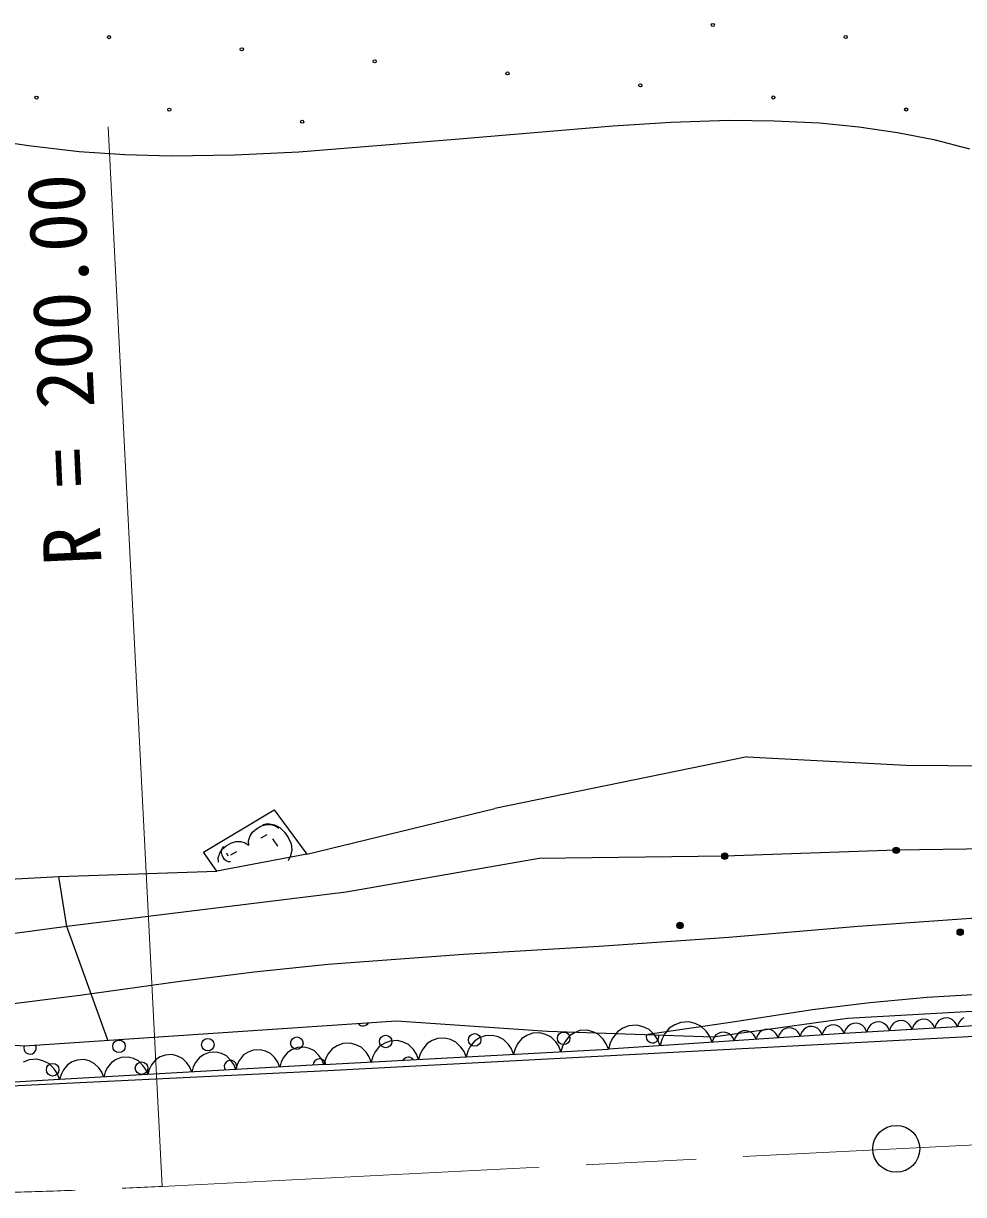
# Model space of a CAD drawing. Units: millimetres, scale not verified. Extents: x 40000 to 680000, y 20000 to 380000.
# Drawn here: x 246882 to 276779, y 260036 to 297271 of the extents above; entities that cross this region are included whole.
import ezdxf
from ezdxf.enums import TextEntityAlignment as Align

# ---------------------------------------------------------------- set-up
doc = ezdxf.new("R2010")
doc.units = ezdxf.units.MM
doc.header["$LTSCALE"] = 1000
doc.linetypes.add('CHAIN', pattern=[18.5, 12, -1.5, 3.5, -1.5])
for name, color, linetype, lineweight in [('M-BGD', 7, 'Continuous', 25), ('M-BMK', 2, 'CHAIN', 13), ('M-BMK-SRVR', 3, 'Continuous', 25), ('M-STR-HTXT', 7, 'Continuous', 13)]:
    doc.layers.add(name, color=color, linetype=linetype, lineweight=lineweight)
doc.styles.add('ＭＳ ゴシック', font='')
doc.styles.get('ＭＳ ゴシック').set_extended_font_data('MS Gothic')

msp = doc.modelspace()

# ---------------------------------------------------------------- linework, layer by layer
at = {"layer": 'M-BGD'}
for p, q in [((267472, 294135), (269321, 294190)), ((269321, 294190), (270760, 294177)), ((270760, 294177), (272202, 294105)), ((260612, 293589), (265631, 294020)), ((265631, 294020), (267472, 294135)), ((272202, 294105), (273445, 293985)), ((273445, 293985), (274679, 293806)), ((274679, 293806), (275833, 293577)), ((245453, 293631), (247045, 293386)), ((255644, 293190), (260612, 293589)), ((275833, 293577), (276972, 293288)), ((247045, 293386), (248652, 293200)), ((248652, 293200), (250108, 293102)), ((250108, 293102), (251578, 293064)), ((251578, 293064), (253609, 293097)), ((253609, 293097), (255644, 293190)), ((269902, 273957), (261870, 272314)), ((269902, 273957), (274944, 273689)), ((274944, 273689), (283346, 273612)), ((252606, 270927), (254860, 272272)), ((254860, 272272), (255897, 270859)), ((255897, 270859), (261870, 272314)), ((254494, 271806), (254660, 271832)), ((254660, 271832), (254867, 271787)), ((254089, 271437), (254162, 271560)), ((254162, 271560), (254290, 271664)), ((254290, 271664), (254433, 271745)), ((254622, 271473), (254430, 271364)), ((254433, 271745), (254598, 271807)), ((254598, 271807), (254750, 271807)), ((254750, 271807), (254895, 271762)), ((254867, 271787), (255032, 271709)), ((254895, 271762), (255006, 271689)), ((255032, 271709), (255180, 271559)), ((255180, 271559), (255300, 271386)), ((253203, 271019), (253331, 271123)), ((253214, 271052), (253254, 271101)), ((253331, 271123), (253475, 271204)), ((253475, 271204), (253639, 271265)), ((253639, 271265), (253791, 271266)), ((253791, 271266), (253936, 271221)), ((253936, 271221), (254047, 271148)), ((254039, 271279), (254089, 271437)), ((254047, 271148), (254039, 271279)), ((254976, 271113), (254815, 271344)), ((255300, 271386), (255398, 271184)), ((255398, 271184), (255416, 270992)), ((282802, 271119), (274637, 270981)), ((253030, 270314), (252606, 270927)), ((255897, 270859), (253030, 270314)), ((253080, 270738), (253130, 270896)), ((253088, 270607), (253080, 270738)), ((253130, 270896), (253203, 271019)), ((253177, 270911), (253185, 270984)), ((253198, 270829), (253177, 270911)), ((253185, 270984), (253214, 271052)), ((253230, 270756), (253198, 270829)), ((253273, 270689), (253230, 270756)), ((253339, 270906), (253381, 270808)), ((253663, 270931), (253472, 270823)), ((255377, 270802), (255297, 270652)), ((255416, 270992), (255377, 270802)), ((263288, 270720), (257141, 269655)), ((269183, 270797), (263288, 270720)), ((274637, 270981), (269183, 270797)), ((253329, 270648), (253273, 270689)), ((253402, 270616), (253329, 270648)), ((253466, 270613), (253402, 270616)), ((242014, 269809), (248004, 270154)), ((248004, 270154), (253030, 270314)), ((248261, 268561), (248004, 270154)), ((257141, 269655), (248261, 268561)), ((277623, 268853), (273427, 268562)), ((248261, 268561), (243155, 267880)), ((249572, 264946), (248261, 268561)), ((273427, 268562), (269313, 268214)), ((269313, 268214), (265194, 267925)), ((265194, 267925), (260881, 267667)), ((256575, 267349), (254219, 267112)), ((260881, 267667), (256575, 267349)), ((254219, 267112), (251862, 266814)), ((251862, 266814), (248678, 266364)), ((248678, 266364), (245472, 265971)), ((275619, 266304), (273796, 266137)), ((278431, 266472), (275619, 266304)), ((271971, 265908), (269363, 265504)), ((273796, 266137), (271971, 265908)), ((273085, 265642), (281016, 266091)), ((246931, 264769), (258746, 265561)), ((258746, 265561), (263544, 265230)), ((269363, 265504), (266741, 265123)), ((267786, 265510), (267596, 265435)), ((268042, 265526), (267786, 265510)), ((268240, 265477), (268042, 265526)), ((268810, 265054), (273085, 265642)), ((273380, 265483), (273269, 265476)), ((273467, 265461), (273380, 265483)), ((273906, 265486), (273830, 265439)), ((273989, 265518), (273906, 265486)), ((274101, 265525), (273989, 265518)), ((274187, 265503), (274101, 265525)), ((274269, 265464), (274187, 265503)), ((274550, 265481), (274484, 265398)), ((274627, 265529), (274550, 265481)), ((274710, 265561), (274627, 265529)), ((274822, 265567), (274710, 265561)), ((274908, 265545), (274822, 265567)), ((274990, 265507), (274908, 265545)), ((275064, 265432), (274990, 265507)), ((275271, 265523), (275205, 265440)), ((275347, 265571), (275271, 265523)), ((275430, 265603), (275347, 265571)), ((275542, 265610), (275430, 265603)), ((275628, 265588), (275542, 265610)), ((275710, 265549), (275628, 265588)), ((275785, 265474), (275710, 265549)), ((275925, 265482), (275888, 265410)), ((275991, 265566), (275925, 265482)), ((276068, 265614), (275991, 265566)), ((276151, 265646), (276068, 265614)), ((276263, 265652), (276151, 265646)), ((276349, 265630), (276263, 265652)), ((276431, 265592), (276349, 265630)), ((276506, 265516), (276431, 265592)), ((276553, 265449), (276506, 265516)), ((276646, 265525), (276609, 265452)), ((276712, 265608), (276646, 265525)), ((276788, 265656), (276712, 265608)), ((263070, 265165), (262896, 265099)), ((263304, 265178), (263070, 265165)), ((263484, 265131), (263304, 265178)), ((263655, 265050), (263484, 265131)), ((263544, 265230), (268810, 265054)), ((264404, 265182), (264243, 265082)), ((264578, 265248), (264404, 265182)), ((264812, 265261), (264578, 265248)), ((264992, 265214), (264812, 265261)), ((265163, 265132), (264992, 265214)), ((265319, 264974), (265163, 265132)), ((272982, 265156), (265484, 264662)), ((265771, 265215), (265622, 265023)), ((265946, 265326), (265771, 265215)), ((266135, 265401), (265946, 265326)), ((266391, 265418), (266135, 265401)), ((266589, 265369), (266391, 265418)), ((266777, 265282), (266589, 265369)), ((266950, 265111), (266777, 265282)), ((267060, 264956), (266950, 265111)), ((267272, 265132), (267188, 264965)), ((267421, 265324), (267272, 265132)), ((267596, 265435), (267421, 265324)), ((268428, 265390), (268240, 265477)), ((268601, 265219), (268428, 265390)), ((268710, 265065), (268601, 265219)), ((268906, 265114), (268843, 265032)), ((268980, 265161), (268906, 265114)), ((269061, 265192), (268980, 265161)), ((269169, 265200), (269061, 265192)), ((269253, 265179), (269169, 265200)), ((269333, 265142), (269253, 265179)), ((269406, 265069), (269333, 265142)), ((269606, 265160), (269543, 265078)), ((269680, 265207), (269606, 265160)), ((269761, 265239), (269680, 265207)), ((269869, 265246), (269761, 265239)), ((269953, 265225), (269869, 265246)), ((270033, 265188), (269953, 265225)), ((270106, 265115), (270033, 265188)), ((270152, 265050), (270106, 265115)), ((270242, 265124), (270207, 265054)), ((270305, 265206), (270242, 265124)), ((270380, 265253), (270305, 265206)), ((270460, 265285), (270380, 265253)), ((270569, 265292), (270460, 265285)), ((270652, 265271), (270569, 265292)), ((270732, 265234), (270652, 265271)), ((270805, 265162), (270732, 265234)), ((270852, 265096), (270805, 265162)), ((270942, 265171), (270906, 265100)), ((271005, 265252), (270942, 265171)), ((271079, 265299), (271005, 265252)), ((271160, 265331), (271079, 265299)), ((271268, 265338), (271160, 265331)), ((271352, 265317), (271268, 265338)), ((271432, 265280), (271352, 265317)), ((271505, 265208), (271432, 265280)), ((271551, 265142), (271505, 265208)), ((271583, 265063), (271551, 265142)), ((271606, 265146), (271583, 265063)), ((271641, 265217), (271606, 265146)), ((271705, 265298), (271641, 265217)), ((271779, 265345), (271705, 265298)), ((271859, 265377), (271779, 265345)), ((271968, 265384), (271859, 265377)), ((272052, 265363), (271968, 265384)), ((272131, 265326), (272052, 265363)), ((272205, 265254), (272131, 265326)), ((272251, 265188), (272205, 265254)), ((272283, 265109), (272251, 265188)), ((272305, 265192), (272283, 265109)), ((272341, 265263), (272305, 265192)), ((272404, 265344), (272341, 265263)), ((272478, 265391), (272404, 265344)), ((272559, 265423), (272478, 265391)), ((272667, 265430), (272559, 265423)), ((272751, 265409), (272667, 265430)), ((272831, 265372), (272751, 265409)), ((272904, 265300), (272831, 265372)), ((272951, 265234), (272904, 265300)), ((272982, 265156), (272951, 265234)), ((277305, 265410), (272982, 265156)), ((273006, 265240), (272982, 265156)), ((273043, 265313), (273006, 265240)), ((273109, 265396), (273043, 265313)), ((273186, 265444), (273109, 265396)), ((273269, 265476), (273186, 265444)), ((273549, 265422), (273467, 265461)), ((273623, 265347), (273549, 265422)), ((273671, 265279), (273623, 265347)), ((273703, 265198), (273671, 265279)), ((273727, 265282), (273703, 265198)), ((273764, 265355), (273727, 265282)), ((273830, 265439), (273764, 265355)), ((274344, 265389), (274269, 265464)), ((274391, 265322), (274344, 265389)), ((274423, 265240), (274391, 265322)), ((274447, 265325), (274423, 265240)), ((274484, 265398), (274447, 265325)), ((275112, 265364), (275064, 265432)), ((275144, 265283), (275112, 265364)), ((275168, 265367), (275144, 265283)), ((275205, 265440), (275168, 265367)), ((275832, 265406), (275785, 265474)), ((275864, 265325), (275832, 265406)), ((275888, 265410), (275864, 265325)), ((276585, 265367), (276553, 265449)), ((276609, 265452), (276585, 265367)), ((242144, 265021), (246931, 264769)), ((256561, 263977), (277532, 265090)), ((256863, 264770), (256702, 264671)), ((257037, 264836), (256863, 264770)), ((257271, 264849), (257037, 264836)), ((257451, 264802), (257271, 264849)), ((257622, 264721), (257451, 264802)), ((258210, 264753), (258072, 264579)), ((258371, 264852), (258210, 264753)), ((258545, 264919), (258371, 264852)), ((258779, 264931), (258545, 264919)), ((258959, 264885), (258779, 264931)), ((259130, 264803), (258959, 264885)), ((259286, 264645), (259130, 264803)), ((259718, 264835), (259580, 264661)), ((259879, 264935), (259718, 264835)), ((260053, 265001), (259879, 264935)), ((260287, 265014), (260053, 265001)), ((260467, 264967), (260287, 265014)), ((260638, 264885), (260467, 264967)), ((260794, 264727), (260638, 264885)), ((261089, 264743), (261010, 264592)), ((261227, 264917), (261089, 264743)), ((261388, 265017), (261227, 264917)), ((261562, 265083), (261388, 265017)), ((261795, 265096), (261562, 265083)), ((261976, 265049), (261795, 265096)), ((262147, 264968), (261976, 265049)), ((262303, 264810), (262147, 264968)), ((262401, 264668), (262303, 264810)), ((262597, 264826), (262518, 264674)), ((262735, 265000), (262597, 264826)), ((262896, 265099), (262735, 265000)), ((263811, 264892), (263655, 265050)), ((263909, 264750), (263811, 264892)), ((263976, 264580), (263909, 264750)), ((264026, 264756), (263976, 264580)), ((264105, 264908), (264026, 264756)), ((264243, 265082), (264105, 264908)), ((265418, 264832), (265319, 264974)), ((265484, 264662), (265418, 264832)), ((265537, 264856), (265484, 264662)), ((265622, 265023), (265537, 264856)), ((267134, 264770), (267060, 264956)), ((267188, 264965), (267134, 264770)), ((268785, 264879), (268710, 265065)), ((268807, 264961), (268785, 264879)), ((268843, 265032), (268807, 264961)), ((269453, 265004), (269406, 265069)), ((269484, 264925), (269453, 265004)), ((269507, 265008), (269484, 264925)), ((269543, 265078), (269507, 265008)), ((270184, 264971), (270152, 265050)), ((270207, 265054), (270184, 264971)), ((270883, 265017), (270852, 265096)), ((270906, 265100), (270883, 265017)), ((249993, 264394), (249832, 264332)), ((250210, 264406), (249993, 264394)), ((250378, 264363), (250210, 264406)), ((251232, 264411), (251082, 264318)), ((251393, 264473), (251232, 264411)), ((251610, 264485), (251393, 264473)), ((251778, 264442), (251610, 264485)), ((251936, 264367), (251778, 264442)), ((252082, 264220), (251936, 264367)), ((252482, 264398), (252354, 264236)), ((252631, 264490), (252482, 264398)), ((252793, 264552), (252631, 264490)), ((253010, 264564), (252793, 264552)), ((253177, 264521), (253010, 264564)), ((253336, 264446), (253177, 264521)), ((253481, 264300), (253336, 264446)), ((253882, 264477), (253754, 264315)), ((254031, 264569), (253882, 264477)), ((254193, 264631), (254031, 264569)), ((254410, 264643), (254193, 264631)), ((254577, 264600), (254410, 264643)), ((254736, 264525), (254577, 264600)), ((254881, 264379), (254736, 264525)), ((254973, 264247), (254881, 264379)), ((255154, 264394), (255081, 264253)), ((255282, 264556), (255154, 264394)), ((255431, 264649), (255282, 264556)), ((255593, 264710), (255431, 264649)), ((255810, 264723), (255593, 264710)), ((255977, 264679), (255810, 264723)), ((256136, 264604), (255977, 264679)), ((256281, 264458), (256136, 264604)), ((256373, 264326), (256281, 264458)), ((256434, 264168), (265484, 264662)), ((256564, 264497), (256485, 264345)), ((256702, 264671), (256564, 264497)), ((257778, 264563), (257622, 264721)), ((257876, 264421), (257778, 264563)), ((257942, 264250), (257876, 264421)), ((257993, 264427), (257942, 264250)), ((258072, 264579), (257993, 264427)), ((259385, 264503), (259286, 264645)), ((259451, 264333), (259385, 264503)), ((259502, 264509), (259451, 264333)), ((259580, 264661), (259502, 264509)), ((260893, 264585), (260794, 264727)), ((260959, 264415), (260893, 264585)), ((261010, 264592), (260959, 264415)), ((262467, 264497), (262401, 264668)), ((262518, 264674), (262467, 264497)), ((247060, 264323), (246872, 264251)), ((247311, 264337), (247060, 264323)), ((247505, 264287), (247311, 264337)), ((247690, 264199), (247505, 264287)), ((247858, 264029), (247690, 264199)), ((247964, 263877), (247858, 264029)), ((256434, 264168), (248035, 263693)), ((248155, 263998), (248082, 263857)), ((248283, 264160), (248155, 263998)), ((248432, 264253), (248283, 264160)), ((248594, 264315), (248432, 264253)), ((248811, 264327), (248594, 264315)), ((248978, 264284), (248811, 264327)), ((249137, 264208), (248978, 264284)), ((249282, 264062), (249137, 264208)), ((249374, 263930), (249282, 264062)), ((249555, 264078), (249482, 263937)), ((249683, 264239), (249555, 264078)), ((249832, 264332), (249683, 264239)), ((250537, 264288), (250378, 264363)), ((250682, 264141), (250537, 264288)), ((250773, 264010), (250682, 264141)), ((250835, 263852), (250773, 264010)), ((250882, 264016), (250835, 263852)), ((250955, 264157), (250882, 264016)), ((251082, 264318), (250955, 264157)), ((252173, 264089), (252082, 264220)), ((252235, 263931), (252173, 264089)), ((252282, 264095), (252235, 263931)), ((252354, 264236), (252282, 264095)), ((253573, 264168), (253481, 264300)), ((253635, 264010), (253573, 264168)), ((253681, 264174), (253635, 264010)), ((253754, 264315), (253681, 264174)), ((255034, 264089), (254973, 264247)), ((255081, 264253), (255034, 264089)), ((256434, 264168), (256373, 264326)), ((256485, 264345), (256434, 264168)), ((238523, 263111), (256561, 263977)), ((248035, 263693), (243165, 263421)), ((248035, 263693), (247964, 263877)), ((248082, 263857), (248035, 263693)), ((249435, 263772), (249374, 263930)), ((249482, 263937), (249435, 263772))]:
    msp.add_line(p, q, dxfattribs=at)
for centre, radius in [((268806, 297221), 49.8), ((249601, 296832), 49.8), ((273032, 296838), 49.8), ((253826, 296449), 49.8), ((258052, 296066), 49.8), ((262277, 295683), 49.8), ((266502, 295300), 49.8), ((247297, 294911), 49.8), ((270727, 294917), 49.8), ((251522, 294528), 49.8), ((274953, 294534), 49.8), ((255747, 294145), 49.8), ((274637, 270981), 100), ((274637, 270981), 87.5), ((269183, 270797), 100), ((269183, 270797), 87.5), ((269183, 270797), 75), ((269183, 270797), 62.5), ((269183, 270797), 50), ((269183, 270797), 37.5), ((269183, 270798), 25), ((269183, 270797), 12.5), ((274637, 270981), 75), ((274637, 270981), 62.5), ((274637, 270981), 50), ((274637, 270981), 37.5), ((274637, 270982), 25), ((274637, 270981), 12.5), ((267759, 268593), 100), ((267759, 268593), 87.5), ((267759, 268593), 75), ((267759, 268593), 62.5), ((267759, 268593), 50), ((267759, 268593), 37.5), ((267759, 268594), 25), ((267759, 268593), 12.5), ((276670, 268378), 100), ((276670, 268378), 87.5), ((276670, 268378), 75), ((276670, 268378), 62.5), ((276670, 268378), 50), ((276670, 268378), 37.5), ((276669, 268379), 25), ((276670, 268378), 12.5), ((261232, 264954), 199), ((264060, 265005), 199), ((249920, 264750), 199), ((252748, 264801), 199), ((255576, 264852), 199), ((258404, 264903), 199), ((247812, 264005), 199), ((250640, 264056), 199)]:
    msp.add_circle(centre, radius, dxfattribs=at)
for centre, start, end in [((257684, 265597), 216.1843, 331.4844), ((266888, 265056), 159.6528, 16.5245), ((247092, 264699), 158.8011, 27.9275), ((259124, 264208), 35.4477, 150.794), ((253468, 264107), 331.1294, 215.3445), ((256296, 264157), 4.0787, 182.3603)]:
    msp.add_arc(centre, 199, start, end, dxfattribs=at)
at = {"layer": 'M-BMK'}
msp.add_line((251297, 260297), (284660, 262004), dxfattribs=at)
msp.add_arc((241081, 460058), 200022, 268.69569, 272.92768, dxfattribs=at)
at = {"layer": 'M-BMK-SRVR'}
msp.add_circle((274638, 261491), 746, dxfattribs=at)
at = {"layer": 'M-STR-HTXT'}
msp.add_line((251297, 260297), (249574, 293980), dxfattribs=at)

# ---------------------------------------------------------------- texts
at = {"layer": 'M-STR-HTXT', "style": 'ＭＳ ゴシック'}
msp.add_text('R = 200.00', height=1833, rotation=92.6, dxfattribs=at).set_placement((249918, 280098), align=Align.BOTTOM_LEFT)

doc.saveas('drawing.dxf')
